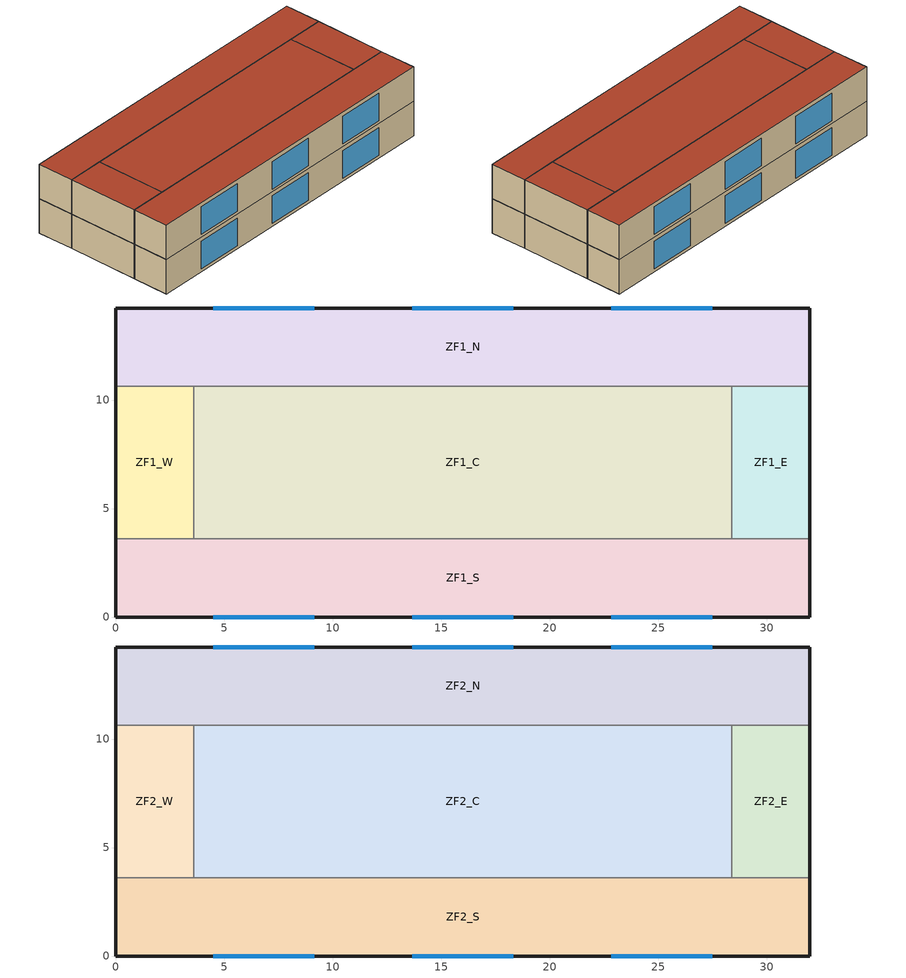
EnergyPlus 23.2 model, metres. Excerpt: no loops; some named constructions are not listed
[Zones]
ZF1_S
 floor ground (Floor Slab): 0,0 0,3.6 32,3.6 32,0 z0
 wall outside (Ext Wall): 0,0 32,0 / 0,0 0,3.6 / 32,3.6 32,0 z0:3.5
 wall adiabatic (Int Wall): 32,3.6 0,3.6 z0:3.5
 window (Double Clear 3mm): 4.5,0 9.17,0 / 13.67,0 18.33,0 / 22.83,0 27.5,0 z0.3:3.1
 ceiling adiabatic (Floor Slab): 0,0 32,0 32,3.6 0,3.6 z3.5
ZF1_N
 floor ground (Floor Slab): 0,10.64 0,14.24 32,14.24 32,10.64 z0
 wall outside (Ext Wall): 32,14.24 0,14.24 / 0,10.64 0,14.24 / 32,14.24 32,10.64 z0:3.5
 wall adiabatic (Int Wall): 0,10.64 32,10.64 z0:3.5
 window (Double Clear 3mm): 9.17,14.24 4.5,14.24 / 18.33,14.24 13.67,14.24 / 27.5,14.24 22.83,14.24 z0.3:3.1
 ceiling adiabatic (Floor Slab): 0,10.64 32,10.64 32,14.24 0,14.24 z3.5
ZF1_W
 floor ground (Floor Slab): 0,3.6 0,10.64 3.6,10.64 3.6,3.6 z0
 wall outside (Ext Wall): 0,3.6 0,10.64 z0:3.5
 wall adiabatic (Int Wall): 0,3.6 3.6,3.6 / 3.6,10.64 0,10.64 / 3.6,10.64 3.6,3.6 z0:3.5
 ceiling adiabatic (Floor Slab): 0,3.6 3.6,3.6 3.6,10.64 0,10.64 z3.5
ZF1_E
 floor ground (Floor Slab): 28.4,3.6 28.4,10.64 32,10.64 32,3.6 z0
 wall outside (Ext Wall): 32,10.64 32,3.6 z0:3.5
 wall adiabatic (Int Wall): 28.4,3.6 32,3.6 / 32,10.64 28.4,10.64 / 28.4,3.6 28.4,10.64 z0:3.5
 ceiling adiabatic (Floor Slab): 28.4,3.6 32,3.6 32,10.64 28.4,10.64 z3.5
ZF1_C
 floor ground (Floor Slab): 3.6,3.6 3.6,10.64 28.4,10.64 28.4,3.6 z0
 wall adiabatic (Int Wall): 3.6,3.6 28.4,3.6 / 28.4,10.64 3.6,10.64 / 3.6,3.6 3.6,10.64 / 28.4,10.64 28.4,3.6 z0:3.5
 ceiling adiabatic (Floor Slab): 3.6,3.6 28.4,3.6 28.4,10.64 3.6,10.64 z3.5
ZF2_S
 floor adiabatic (Floor Slab): 0,0 0,3.6 32,3.6 32,0 z3.5
 wall outside (Ext Wall): 0,0 32,0 / 0,0 0,3.6 / 32,3.6 32,0 z3.5:7
 wall adiabatic (Int Wall): 32,3.6 0,3.6 z3.5:7
 window (Double Clear 3mm): 4.5,0 9.17,0 / 13.67,0 18.33,0 / 22.83,0 27.5,0 z3.8:6.6
 roof outside (Roof): 0,0 32,0 32,3.6 0,3.6 z7
ZF2_N
 floor adiabatic (Floor Slab): 0,10.64 0,14.24 32,14.24 32,10.64 z3.5
 wall outside (Ext Wall): 32,14.24 0,14.24 / 0,10.64 0,14.24 / 32,14.24 32,10.64 z3.5:7
 wall adiabatic (Int Wall): 0,10.64 32,10.64 z3.5:7
 window (Double Clear 3mm): 9.17,14.24 4.5,14.24 / 18.33,14.24 13.67,14.24 / 27.5,14.24 22.83,14.24 z3.8:6.6
 roof outside (Roof): 0,10.64 32,10.64 32,14.24 0,14.24 z7
ZF2_W
 floor adiabatic (Floor Slab): 0,3.6 0,10.64 3.6,10.64 3.6,3.6 z3.5
 wall outside (Ext Wall): 0,3.6 0,10.64 z3.5:7
 wall adiabatic (Int Wall): 0,3.6 3.6,3.6 / 3.6,10.64 0,10.64 / 3.6,10.64 3.6,3.6 z3.5:7
 roof outside (Roof): 0,3.6 3.6,3.6 3.6,10.64 0,10.64 z7
ZF2_E
 floor adiabatic (Floor Slab): 28.4,3.6 28.4,10.64 32,10.64 32,3.6 z3.5
 wall outside (Ext Wall): 32,10.64 32,3.6 z3.5:7
 wall adiabatic (Int Wall): 28.4,3.6 32,3.6 / 32,10.64 28.4,10.64 / 28.4,3.6 28.4,10.64 z3.5:7
 roof outside (Roof): 28.4,3.6 32,3.6 32,10.64 28.4,10.64 z7
ZF2_C
 floor adiabatic (Floor Slab): 3.6,3.6 3.6,10.64 28.4,10.64 28.4,3.6 z3.5
 wall adiabatic (Int Wall): 3.6,3.6 28.4,3.6 / 28.4,10.64 3.6,10.64 / 3.6,3.6 3.6,10.64 / 28.4,10.64 28.4,3.6 z3.5:7
 roof outside (Roof): 3.6,3.6 28.4,3.6 28.4,10.64 3.6,10.64 z7
[SizingPeriod:DesignDay]
Chongqing Shapingba April .4% Condns WB=>MCDB: 4, 21, SummerDesignDay, 29.6, 8.1, DefaultMultipliers, , Wetbulb, 22.8, , , , , 98251, 2.2, 90, No, No, No, ASHRAETau2017, , , 0.888, 1.278
Chongqing Shapingba May .4% Condns WB=>MCDB: 5, 21, SummerDesignDay, 30.5, 7.9, DefaultMultipliers, , Wetbulb, 25.1, , , , , 98251, 2.1, 90, No, No, No, ASHRAETau2017, , , 0.778, 1.482
Chongqing Shapingba June .4% Condns WB=>MCDB: 6, 21, SummerDesignDay, 32.5, 7.1, DefaultMultipliers, , Wetbulb, 27.4, , , , , 98251, 1.9, 90, No, No, No, ASHRAETau2017, , , 0.704, 1.647
Chongqing Shapingba July .4% Condns WB=>MCDB: 7, 21, SummerDesignDay, 33.8, 8.4, DefaultMultipliers, , Wetbulb, 28.5, , , , , 98251, 2.1, 90, No, No, No, ASHRAETau2017, , , 0.633, 1.814
Chongqing Shapingba August .4% Condns WB=>MCDB: 8, 21, SummerDesignDay, 33.8, 8.6, DefaultMultipliers, , Wetbulb, 27.7, , , , , 98251, 2.1, 90, No, No, No, ASHRAETau2017, , , 0.655, 1.749
Chongqing Shapingba September .4% Condns WB=>MCDB: 9, 21, SummerDesignDay, 31.6, 7, DefaultMultipliers, , Wetbulb, 26.4, , , , , 98251, 2.1, 90, No, No, No, ASHRAETau2017, , , 0.746, 1.556
Chongqing Shapingba October .4% Condns WB=>MCDB: 10, 21, SummerDesignDay, 31.3, 5.3, DefaultMultipliers, , Wetbulb, 24, , , , , 98251, 1.8, 90, No, No, No, ASHRAETau2017, , , 0.878, 1.322
Chongqing Shapingba November .4% Condns WB=>MCDB: 11, 21, SummerDesignDay, 21.8, 5.1, DefaultMultipliers, , Wetbulb, 18.8, , , , , 98251, 1.8, 90, No, No, No, ASHRAETau2017, , , 0.936, 1.232
Chongqing Shapingba December .4% Condns WB=>MCDB: 12, 21, SummerDesignDay, 15.1, 4.6, DefaultMultipliers, , Wetbulb, 13.2, , , , , 98251, 1.8, 90, No, No, No, ASHRAETau2017, , , 0.929, 1.214
Chongqing Shapingba January 2% Condns WB=>MCDB: 1, 21, SummerDesignDay, 12.6, 4.8, DefaultMultipliers, , Wetbulb, 10.1, , , , , 98251, 1.8, 90, No, No, No, ASHRAETau2017, , , 0.932, 1.174
Chongqing Shapingba February 2% Condns WB=>MCDB: 2, 21, SummerDesignDay, 17.2, 5.9, DefaultMultipliers, , Wetbulb, 13.5, , , , , 98251, 1.9, 90, No, No, No, ASHRAETau2017, , , 0.962, 1.129
Chongqing Shapingba March 2% Condns WB=>MCDB: 3, 21, SummerDesignDay, 24.1, 7.4, DefaultMultipliers, , Wetbulb, 18.4, , , , , 98251, 2.1, 90, No, No, No, ASHRAETau2017, , , 0.975, 1.136
Chongqing Shapingba April 2% Condns WB=>MCDB: 4, 21, SummerDesignDay, 27.2, 8.1, DefaultMultipliers, , Wetbulb, 21.4, , , , , 98251, 2.2, 90, No, No, No, ASHRAETau2017, , , 0.888, 1.278
Chongqing Shapingba May 2% Condns WB=>MCDB: 5, 21, SummerDesignDay, 28.7, 7.9, DefaultMultipliers, , Wetbulb, 23.5, , , , , 98251, 2.1, 90, No, No, No, ASHRAETau2017, , , 0.778, 1.482
Chongqing Shapingba June 2% Condns WB=>MCDB: 6, 21, SummerDesignDay, 31.8, 7.1, DefaultMultipliers, , Wetbulb, 26.5, , , , , 98251, 1.9, 90, No, No, No, ASHRAETau2017, , , 0.704, 1.647
Chongqing Shapingba July 2% Condns WB=>MCDB: 7, 21, SummerDesignDay, 33, 8.4, DefaultMultipliers, , Wetbulb, 27.5, , , , , 98251, 2.1, 90, No, No, No, ASHRAETau2017, , , 0.633, 1.814
Chongqing Shapingba August 2% Condns WB=>MCDB: 8, 21, SummerDesignDay, 33.3, 8.6, DefaultMultipliers, , Wetbulb, 27.1, , , , , 98251, 2.1, 90, No, No, No, ASHRAETau2017, , , 0.655, 1.749
Chongqing Shapingba September 2% Condns WB=>MCDB: 9, 21, SummerDesignDay, 30.9, 7, DefaultMultipliers, , Wetbulb, 25.5, , , , , 98251, 2.1, 90, No, No, No, ASHRAETau2017, , , 0.746, 1.556
Chongqing Shapingba October 2% Condns WB=>MCDB: 10, 21, SummerDesignDay, 26.6, 5.3, DefaultMultipliers, , Wetbulb, 22.1, , , , , 98251, 1.8, 90, No, No, No, ASHRAETau2017, , , 0.878, 1.322
Chongqing Shapingba November 2% Condns WB=>MCDB: 11, 21, SummerDesignDay, 20.4, 5.1, DefaultMultipliers, , Wetbulb, 17.4, , , , , 98251, 1.8, 90, No, No, No, ASHRAETau2017, , , 0.936, 1.232
Chongqing Shapingba December 2% Condns WB=>MCDB: 12, 21, SummerDesignDay, 13.8, 4.6, DefaultMultipliers, , Wetbulb, 12, , , , , 98251, 1.8, 90, No, No, No, ASHRAETau2017, , , 0.929, 1.214
Chongqing Shapingba January 5% Condns WB=>MCDB: 1, 21, SummerDesignDay, 11.4, 5.7, DefaultMultipliers, , Wetbulb, 9.4, , , , 5.7, 98251, 1.8, 90, No, No, No, ASHRAETau2017, , , 0.932, 1.174
Chongqing Shapingba February 5% Condns WB=>MCDB: 2, 21, SummerDesignDay, 15.6, 7.6, DefaultMultipliers, , Wetbulb, 12.4, , , , 7.6, 98251, 1.9, 90, No, No, No, ASHRAETau2017, , , 0.962, 1.129
Chongqing Shapingba March 5% Condns WB=>MCDB: 3, 21, SummerDesignDay, 22, 10.2, DefaultMultipliers, , Wetbulb, 17, , , , 10.2, 98251, 2.1, 90, No, No, No, ASHRAETau2017, , , 0.975, 1.136
Chongqing Shapingba April 5% Condns WB=>MCDB: 4, 21, SummerDesignDay, 25.9, 10.1, DefaultMultipliers, , Wetbulb, 20.4, , , , 10.1, 98251, 2.2, 90, No, No, No, ASHRAETau2017, , , 0.888, 1.278
Chongqing Shapingba May 5% Condns WB=>MCDB: 5, 21, SummerDesignDay, 27.3, 9.3, DefaultMultipliers, , Wetbulb, 22.5, , , , 9.3, 98251, 2.1, 90, No, No, No, ASHRAETau2017, , , 0.778, 1.482
Chongqing Shapingba June 5% Condns WB=>MCDB: 6, 21, SummerDesignDay, 30.4, 8.6, DefaultMultipliers, , Wetbulb, 25.8, , , , 8.6, 98251, 1.9, 90, No, No, No, ASHRAETau2017, , , 0.704, 1.647
Chongqing Shapingba July 5% Condns WB=>MCDB: 7, 21, SummerDesignDay, 32.7, 9.3, DefaultMultipliers, , Wetbulb, 27.1, , , , 9.3, 98251, 2.1, 90, No, No, No, ASHRAETau2017, , , 0.633, 1.814
Chongqing Shapingba August 5% Condns WB=>MCDB: 8, 21, SummerDesignDay, 32.6, 9.4, DefaultMultipliers, , Wetbulb, 26.5, , , , 9.4, 98251, 2.1, 90, No, No, No, ASHRAETau2017, , , 0.655, 1.749
Chongqing Shapingba September 5% Condns WB=>MCDB: 9, 21, SummerDesignDay, 30.3, 8.7, DefaultMultipliers, , Wetbulb, 24.7, , , , 8.7, 98251, 2.1, 90, No, No, No, ASHRAETau2017, , , 0.746, 1.556
Chongqing Shapingba October 5% Condns WB=>MCDB: 10, 21, SummerDesignDay, 24.4, 7.8, DefaultMultipliers, , Wetbulb, 20.9, , , , 7.8, 98251, 1.8, 90, No, No, No, ASHRAETau2017, , , 0.878, 1.322
Chongqing Shapingba November 5% Condns WB=>MCDB: 11, 21, SummerDesignDay, 19.1, 6.5, DefaultMultipliers, , Wetbulb, 16.5, , , , 6.5, 98251, 1.8, 90, No, No, No, ASHRAETau2017, , , 0.936, 1.232
Chongqing Shapingba December 5% Condns WB=>MCDB: 12, 21, SummerDesignDay, 12.7, 5, DefaultMultipliers, , Wetbulb, 11, , , , 5, 98251, 1.8, 90, No, No, No, ASHRAETau2017, , , 0.929, 1.214
Chongqing Shapingba January 10% Condns WB=>MCDB: 1, 21, SummerDesignDay, 10.5, 5.7, DefaultMultipliers, , Wetbulb, 8.9, , , , 5.7, 98251, 1.8, 90, No, No, No, ASHRAETau2017, , , 0.932, 1.174
Chongqing Shapingba February 10% Condns WB=>MCDB: 2, 21, SummerDesignDay, 14.3, 7.6, DefaultMultipliers, , Wetbulb, 11.5, , , , 7.6, 98251, 1.9, 90, No, No, No, ASHRAETau2017, , , 0.962, 1.129
Chongqing Shapingba March 10% Condns WB=>MCDB: 3, 21, SummerDesignDay, 19.9, 10.2, DefaultMultipliers, , Wetbulb, 15.7, , , , 10.2, 98251, 2.1, 90, No, No, No, ASHRAETau2017, , , 0.975, 1.136
Chongqing Shapingba April 10% Condns WB=>MCDB: 4, 21, SummerDesignDay, 24.4, 10.1, DefaultMultipliers, , Wetbulb, 19.5, , , , 10.1, 98251, 2.2, 90, No, No, No, ASHRAETau2017, , , 0.888, 1.278
Chongqing Shapingba May 10% Condns WB=>MCDB: 5, 21, SummerDesignDay, 26.1, 9.3, DefaultMultipliers, , Wetbulb, 21.8, , , , 9.3, 98251, 2.1, 90, No, No, No, ASHRAETau2017, , , 0.778, 1.482
Chongqing Shapingba June 10% Condns WB=>MCDB: 6, 21, SummerDesignDay, 29, 8.6, DefaultMultipliers, , Wetbulb, 25, , , , 8.6, 98251, 1.9, 90, No, No, No, ASHRAETau2017, , , 0.704, 1.647
Chongqing Shapingba July 10% Condns WB=>MCDB: 7, 21, SummerDesignDay, 31.9, 9.3, DefaultMultipliers, , Wetbulb, 26.4, , , , 9.3, 98251, 2.1, 90, No, No, No, ASHRAETau2017, , , 0.633, 1.814
Chongqing Shapingba August 10% Condns WB=>MCDB: 8, 21, SummerDesignDay, 32.1, 9.4, DefaultMultipliers, , Wetbulb, 26, , , , 9.4, 98251, 2.1, 90, No, No, No, ASHRAETau2017, , , 0.655, 1.749
Chongqing Shapingba September 10% Condns WB=>MCDB: 9, 21, SummerDesignDay, 29.2, 8.7, DefaultMultipliers, , Wetbulb, 23.9, , , , 8.7, 98251, 2.1, 90, No, No, No, ASHRAETau2017, , , 0.746, 1.556
Chongqing Shapingba October 10% Condns WB=>MCDB: 10, 21, SummerDesignDay, 22.6, 7.8, DefaultMultipliers, , Wetbulb, 19.9, , , , 7.8, 98251, 1.8, 90, No, No, No, ASHRAETau2017, , , 0.878, 1.322
Chongqing Shapingba November 10% Condns WB=>MCDB: 11, 21, SummerDesignDay, 18.2, 6.5, DefaultMultipliers, , Wetbulb, 15.8, , , , 6.5, 98251, 1.8, 90, No, No, No, ASHRAETau2017, , , 0.936, 1.232
Chongqing Shapingba December 10% Condns WB=>MCDB: 12, 21, SummerDesignDay, 11.8, 5, DefaultMultipliers, , Wetbulb, 10.2, , , , 5, 98251, 1.8, 90, No, No, No, ASHRAETau2017, , , 0.929, 1.214
